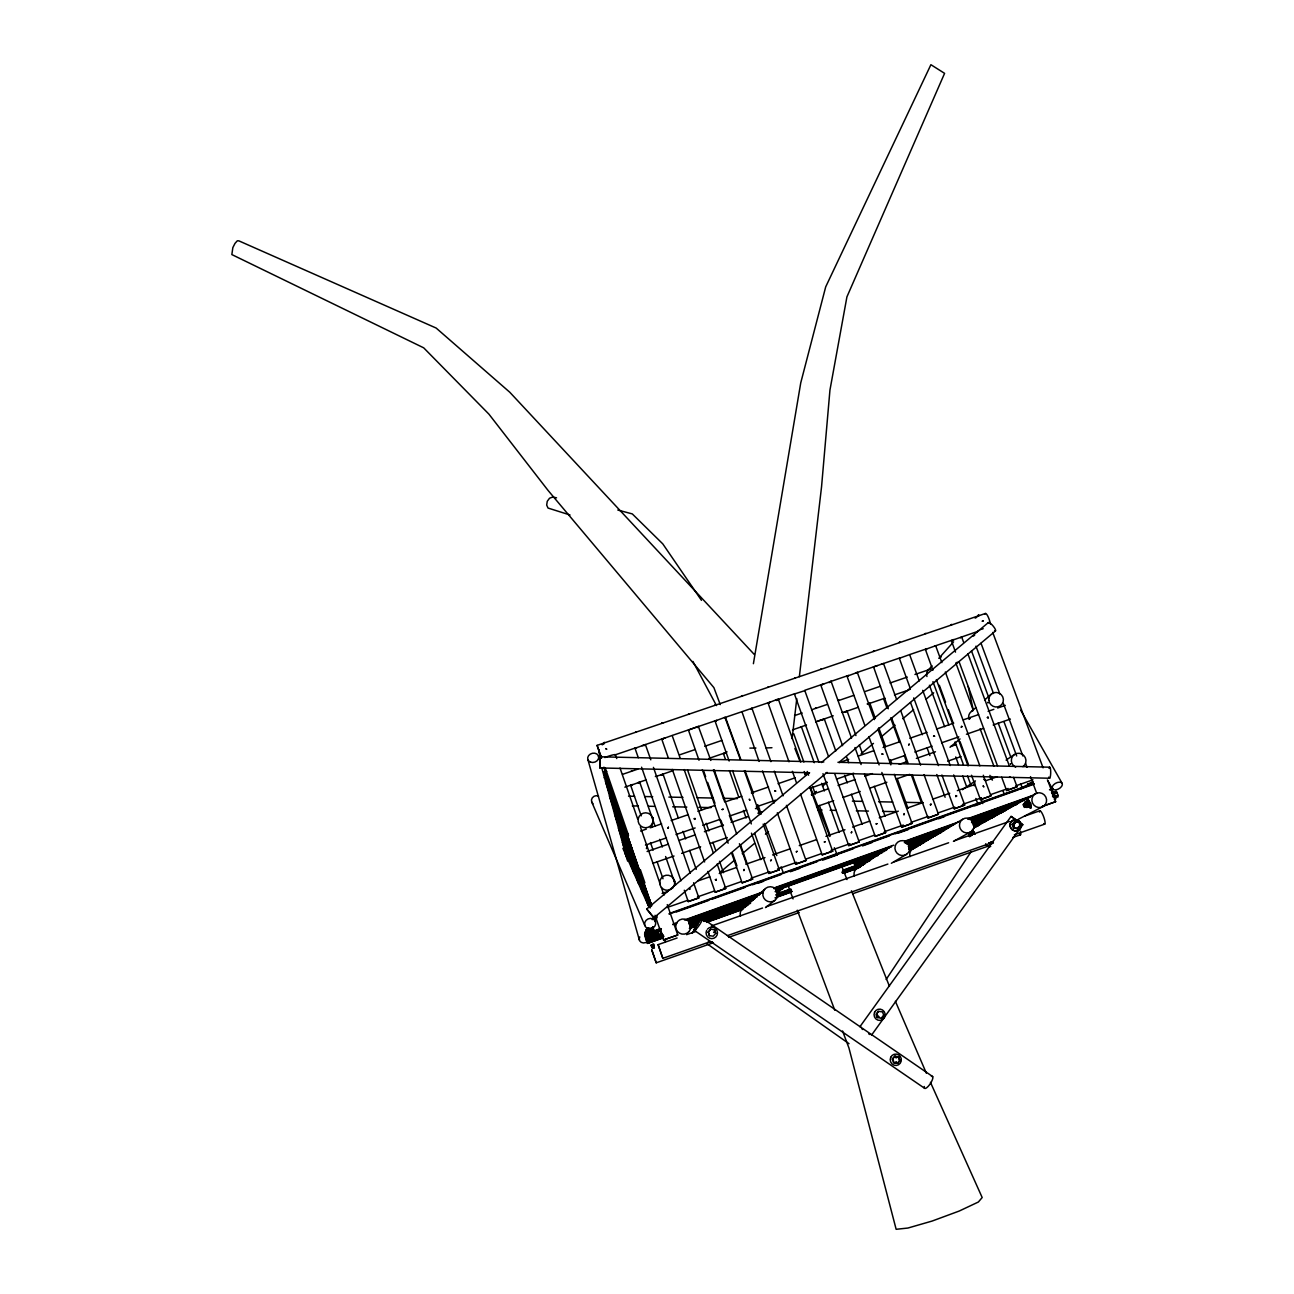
<?xml version="1.0" encoding="UTF-8"?>
<svg xmlns="http://www.w3.org/2000/svg" width="1294" height="1294" viewBox="0 0 1294 1294"><rect width="100%" height="100%" fill="white"/><g stroke="black" fill="none" stroke-linecap="round" stroke-linejoin="round"><path stroke-width="1.5" d="M1054.95 796.328L1054.95 797.961L1058.136 796.845L1057.133 792.462L1056.098 791.362L1052.912 792.478L1054.95 796.328L1058.152 795.195M1056.098 793.012L1056.098 791.362M1024.46 806.178C1024.201 807.957 1024.12 802.086 1025.754 803.105M1028.989 805.499C1030.542 801.584 1026.967 802.814 1028.908 804.997M1029.296 804.075L1029.506 805.628L1029.878 803.865M809.607 772.744L599.834 767.94L600.125 756.796L823.825 761.972M1023.764 805.143L1024.023 804.367M1024.702 806.227L1023.958 803.865L1024.638 804.852M1024.25 803.768L1025.22 804.642M1024.492 806.841L1024.832 806.437M1025.835 806.631L1025.414 806.227M1026.207 805.58L1025.673 807.1M1025.786 806.615L1026.611 806.113M1027.145 803.008L1028.358 802.701L1029.312 805.256M1026.368 806.405L1027.161 805.612M1027.436 802.911L1028.601 802.555L1028.94 804.237M1027.759 806.243L1027.662 805.062M1028.536 804.755L1028.633 805.936L1027.889 804.092M1029.7 804.35L1029.458 805.434M1030.105 804.884L1030.283 804.14M1053.995 796.845L1053.3 793.901M599.979 763.056L599.834 767.924M599.979 761.681L600.109 756.796M896.548 699.278L883.511 663.498L873.563 666.879L888.282 708.772M887.134 708.4L883.689 698.906L884.595 698.21M1010.533 777.144L1009.417 777.079M988.228 717.879L988.001 716.844L987.371 717.588M983.165 620.991L982.097 621.201L983.133 620.861M983.197 785.992L983.861 786.946L983.181 786.008M956.654 795.988L955.829 796.554M962.121 726.662L961.296 727.228M930.16 804.706L930.984 804.124M933.605 736.027L934.737 736.254L933.589 736.043M903.988 814.719L904.183 813.586L903.972 814.719M909.116 744.163L908.631 745.182L909.132 744.147M876.976 823.744L875.876 823.971L876.944 823.599M882.848 754.159L881.732 753.949L882.864 754.143M851.323 832.754L851.808 831.719L851.306 832.754M825.248 841.779L824.149 842.006L825.216 841.634M972.862 833.045L973.088 832.236M774.718 791.006L775.85 791.071L774.782 790.699M723.152 809.251L722.101 809.478M987.694 702.448L988.034 702.691M991.398 777.322L991.527 776.885M1010.388 763.654L1010.436 763.881M910.297 688.537L899.33 658.29L909.617 654.602L919.258 680.935M852.778 774.006L875.229 836.377L885.662 832.608L864.505 773.99M792.106 738.615L796.78 698.663M799.352 676.681L821.544 486.884L829.939 390.141L846.923 296.876L944.588 73.354L930.904 64.7L825.701 286.864L800.743 382.878L753.399 663.709M906.366 691.142L910.329 689.168M932.925 670.227L925.388 649.41L935.659 645.738L941.87 662.625M776.384 892.262L780.201 890.903L779.975 889.221M777.257 891.582L780.994 889.399M776.19 891.598L781.835 888.719M775.106 891.615L782.708 888.881L782.482 887.166M776.028 890.903L783.533 887.361M912.076 823.388L901.643 827.157L912.076 823.388L894.283 774.313M646.418 848.654L647.356 844.804M651.561 827.464L652.969 821.69A7.505 7.473 -2.3 0 0 643.15 813.214A7.505 7.473 -2.3 0 0 640.676 825.928A7.505 7.473 -2.3 0 0 652.969 821.69M955.506 652.127L951.365 640.562L976.905 631.698M969.077 834.792C971.632 839.499 965.227 833.012 971.422 833.676M969.255 835.067L969.724 836.587L969.885 835.649M968.705 834.145C970.274 829.81 972.538 836.975 970.937 834.064M969.238 833.692L969.691 834.954L969.255 834.258M969.222 833.967L969.966 835.293M969.594 834.614L969.529 833.482M969.74 833.514L969.255 834.404M969.837 834.533L969.093 833.627L968.753 834.581M970.274 834.048L970.791 833.029L971.438 834.501M971.05 832.948L971.309 834.048M972.037 832.721L973.784 833.967L973.509 832.932M972.635 833.546L972.57 832.414M972.522 832.818L972.942 834.129M971.81 832.673L973.363 832.43L972.942 833.142M973.978 833.465L973.848 831.961L974.576 834.387M723.152 809.251L722.214 809.591M1023.425 804.674C1026.013 810.562 1020.675 802.458 1025.851 803.073M605.77 748.725L606.805 749.242L605.851 748.595M853.296 862.305L855.156 865.492L854.428 861.529L856.321 864.732L871.428 859.313M856.321 864.732L855.56 860.753L857.469 863.955L872.657 858.52M857.469 863.955L857.097 861.173M857.243 861.076L858.65 863.179L858.278 860.381M1023.716 803.817L1023.683 804.787M1024.573 804.27L1026.223 803.914M858.407 860.284L859.831 862.386L859.459 859.572L861.028 861.594L878.141 855.463M1024.702 803.865L1025.171 803.315M1024.832 807.068L1024.638 805.709M1025.091 807.31L1025.042 805.984M861.028 861.594L860.931 859.863M1025.964 807.003L1025.996 806.016M1026.255 806.906L1026.789 805.369M1026.546 806.793L1025.56 803.17M1028.487 804.9L1028.067 802.296M861.27 859.637L862.241 860.801L862.144 859.054M1026.821 806.696L1026.87 805.725M1027.112 806.599L1026.724 804.496M1028.326 805.208L1030.056 805.24M862.483 858.812L863.454 859.992L863.357 858.229M864.117 858.715L864.748 858.294M1030.024 805.58L1030.073 804.593M938.376 814.266L927.992 817.97L938.425 814.185L924.013 774.637M991.479 777.354L991.172 776.368M941.903 774.977L954.26 808.799L964.709 805.014L953.678 774.944M956.638 796.004L955.732 795.567L955.845 796.538M930.629 805.224L930.968 804.14M961.652 726.144L961.313 727.212M770.787 860.817L771.418 859.847L770.561 860.623M886.147 979.477L971.082 851.743M1017.424 820.687L1011.099 816.368L859.928 1026.708L860.72 1026.87M871.525 1035.151L1022.794 824.715L1018.928 821.755M694.797 930.321L695.816 928.963M971.503 775.268L980.464 799.643L990.913 795.875L983.311 775.235M651.432 905.185L604.282 768.49L604.961 767.94M636.147 731.741L635.629 731.822M650.769 906.593L604.249 771.661L605.721 770.723M693.358 924.191L691.789 919.161L692.452 921.829M698.016 923.787L692.112 933.265L693.875 931.518M650.138 907.967L604.217 774.766L605.673 773.828M990.913 795.875L980.464 799.643M638.298 757.734L634.998 748.272L645.399 744.568L650.801 759.821M892.31 1059.09L894.639 1056.276L898.748 1057.004L899.993 1060.498L897.664 1063.312L893.556 1062.584L892.31 1059.09L895.157 1056.325M897.13 1063.264L899.993 1060.498M661.849 723.039L662.916 722.764L661.832 723.136M662.851 722.683L661.962 722.909M1017.019 828.661L1020.06 825.54L1018.782 822.078L1014.464 821.755L1012.151 824.521L1013.428 827.966L1017.019 828.661L1020.06 825.54M876.151 1014.075C882.702 1007.8 873.191 1014.625 877.381 1017.553L881.457 1018.2L883.786 1015.402L882.54 1011.924L878.48 1011.293M645.544 744.681L643.927 745.716M1012.151 824.521L1015.192 821.383M708.19 932.149L710.81 929.141L714.466 929.836L715.695 933.362L713.269 936.193L709.419 935.675L708.19 932.149L710.81 929.141M668.351 758.058L661.752 739.165L672.136 735.461L680.191 758.235M688.505 713.916L688.877 713.964M641.226 815.867L630.679 785.361L639.705 782.142L655.039 826.041M1001.702 777.257L1006.603 790.521L1017.052 786.752L1013.59 777.387M928.024 670.341L932.068 665.844M938.797 658.339L953.597 641.856M639.834 782.223L638.443 783.08M699.019 760.257L688.44 730.091L698.339 726.371L710.843 760.435M714.984 704.955L716.051 704.567M698.922 726.516L697.207 727.584M1017.052 786.752L1006.603 790.521M655.362 776.546L663.078 774.265L661.655 775.122M729.153 761.034L715.048 721.033L724.947 717.313L740.297 759.352M742.497 695.574L741.478 695.946L742.562 695.719M725.497 717.474L740.75 759.303M1020.626 783.614L1022.034 787.399L1032.127 783.824M767.957 687.001L768.474 686.71M724.365 717.685L751.927 708.287L751.118 709.08M789.016 761.826L768.038 702.982L777.225 699.375L778.438 699.439L800.792 762.037M795.034 677.862L794.839 677.749M778.438 699.439L776.61 700.539M725.433 759.303L723.427 753.626L727.05 751.879M821.172 668.933L820.849 668.933M714.466 929.836L715.695 933.362M804.512 690.737L794.435 693.988L818.908 762.312M709.419 935.675L708.384 931.971M847.813 659.811L847.392 660.021M716.148 880.227L716.31 879.402M744.584 907.11L751.733 900.77M756.019 896.968L764.592 889.35M873.272 651.383L873.79 651.173M971.551 711.393L975.902 707.592M984.621 700.005L991.867 693.681M816.191 707.867L815.349 708.141M899.718 642.131L900.042 642.083M814.249 762.7L801.407 726.807L800.63 727.454M827.06 772.372L653.955 917.721L652.807 916.653L646.709 909.003L809.025 772.922M821.383 762.554L988.341 622.576M839.434 761.988L995.523 630.922M720.645 871.849L734.539 860.17M742.271 853.684L754.612 843.3M765.417 834.226L768.507 831.621M811.726 795.292L816.368 791.394M822.531 786.218L827.173 782.32M861.125 753.771L873.482 743.387M881.198 736.901L895.092 725.222M902.808 718.736L913.613 709.662M925.97 699.278L933.686 692.791M838.981 700.103L838.156 700.507M883.495 663.676L882.459 664.356M926.035 633.397L925.097 633.542M949.974 747.236L960.051 738.939M950.928 624.808L951.543 624.533M952.012 624.565L951.672 624.484M977.86 615.604L978.879 615.556L977.827 615.54M978.118 615.394L979.089 615.378L978.28 615.863M765.482 907.579L774.588 900.559M940.269 657.287L941.223 656.964M929.69 669.16L930.16 669.111M1047.962 780.994L1055.661 801.665L1041.994 806.647M962.38 789.712L975.417 780.897M1006.101 760.112L1014.399 754.483M604.055 742.966L604.201 742.546M654.068 919.387L656.689 918.271M684.3 890.223L688.23 901.578L698.841 897.874L693.584 882.751M631.31 770.965L631.666 771.014M698.841 897.874L688.23 901.578M707.915 871.396L715.161 892.181L725.74 888.493L717.167 863.955M725.74 888.493L715.161 892.181M873.143 651.416L873.968 651.092M742.109 882.848L752.574 879.127L742.109 882.848L731.433 852.633M912.416 849.171L962.574 819.312M899.023 642.422L899.734 642.342M891.34 863.292L906.641 854.266A7.538 7.408 53.2 0 0 905.493 841.343A7.538 7.408 53.2 0 0 894.947 848.605A7.538 7.408 53.2 0 0 906.641 854.266M856.337 673.268L857.324 672.411L847.036 676.261L864.796 725.303M768.814 873.45L779.328 869.778L768.814 873.45L754.693 833.449M792.688 729.784L801.407 726.807M960.439 637.813L961.62 636.907L963.706 642.52M795.567 864.182L806.016 860.478L795.567 864.182L777.322 812.778M815.592 721.939L824.294 718.963L835.795 750.941M661.574 934.268L663.531 939.962L677.765 934.98L667.267 904.619M972.926 636.195L974.641 635.305M677.765 934.98L663.531 939.962M822.159 854.833L832.64 851.177L822.159 854.833L800.517 794.095M974.916 827.27L1034.941 794.015M953.435 841.375L971.163 831.654A7.521 7.343 51.4 0 0 969.95 818.795A7.521 7.343 51.4 0 0 959.485 826.025A7.521 7.343 51.4 0 0 971.163 831.654M970.662 832.43L972.797 831.686L973.767 833.643L971.632 834.387L970.662 832.43L972.797 831.686M1028.083 801.536C1017.618 801.164 1037.934 802.878 1026.838 807.44L1025.56 804.9M848.751 845.613L859.167 841.86L848.751 845.613L822.984 773.666M1026.838 807.44L1029.846 806.291M603.7 742.982L604.007 742.934M1018.507 819.183L1043.53 806.291A7.489 7.279 50 0 0 1042.268 793.497A7.489 7.279 50 0 0 1031.9 800.679A7.489 7.279 50 0 0 1043.53 806.291M964.645 805.111L954.26 808.799M715.808 704.858L715.436 704.939M1018.782 822.078L1014.464 821.755M689.476 888.299L689.848 889.399L689.459 888.315M716.164 880.227L715.258 879.629L716.31 879.419M988.26 717.863L987.403 717.572M694.732 819.377L695.024 818.487M749.792 800.161L749.275 799.142L749.808 800.145M1013.428 827.966L1017.747 828.306M829.195 682.634L831.088 681.34L820.768 685.027L842.572 745.668M989.57 844.497L993.355 843.106M929.254 839.11L908.453 846.761M822.66 720.014L824.294 718.963M1015.79 804.819L1014.9 805.127L1015.903 804.771M845.451 712.218L847.133 711.15L841.99 712.541M868.193 704.437L869.908 703.354L867.142 703.936M603.974 742.627L604.557 742.416M606.643 776.432L604.185 777.791L606.627 777.468M1017.505 790.052L1019.235 789.356M945.121 829.664L907.191 843.187M1015.79 804.674L971.713 820.477M656.964 915.861L655.362 916.589L656.77 916.265M656.284 917.284L654.699 917.996L657.126 917.365M1042.414 806.308L1055.661 801.665M1030.93 784.358L1028.73 785.215M1020.416 788.903L1023.036 787.949M652.192 919.613L656.009 918.255M669.322 913.499L1032.596 783.76M669.063 914.082L1034.197 783.663M676.422 911.93L708.756 900.381M712.557 899.023L744.891 887.474M752.493 884.756L781.01 874.566M792.413 870.49L817.145 861.658M828.548 857.582L853.264 848.751M862.774 845.354L889.399 835.859M895.108 833.821L1016.793 790.343M1020.594 788.984L1033.906 784.229M757.944 883.284L763.654 881.246M790.278 871.735L799.773 868.339M822.596 860.186L835.908 855.431M862.516 845.92L872.027 842.523M898.651 833.012L908.162 829.616M938.571 818.746L944.28 816.708M974.706 805.838L980.415 803.8M661.38 928.704L653.777 931.437L652.516 927.264L654.036 930.92L659.746 928.882L662.382 937.115L661.541 935.109M673.058 924.11L676.875 922.751M684.477 920.018L762.506 892.116M773.909 888.024L893.798 845.144M905.218 841.051L958.498 821.997M968.009 818.584L1030.8 796.117M672.799 924.628L676.6 923.269M686.111 919.856L762.215 892.634M773.634 888.557L891.598 846.341M904.91 841.585L956.282 823.194M967.702 819.118L1028.568 797.33M1049.499 789.841L1053.316 788.483M657.061 931.098L653.26 932.456L652.014 928.316L653.421 931.842L661.121 929.221M687.761 919.694L760.047 893.831M775.268 888.38L891.307 846.858M904.619 842.103L954.082 824.407M969.303 818.956L1030.17 797.169M689.395 919.516L759.772 894.332M774.993 888.897L889.124 848.055M904.344 842.604L951.899 825.588M969.028 819.458L1026.093 799.045M658.452 931.405L652.742 933.459L651.044 928.008L653.001 932.958L658.695 930.92M689.136 920.018L759.513 894.833M776.643 888.719L886.956 849.236M905.978 842.426L949.731 826.769M970.662 819.28L1023.926 800.226M690.786 919.84L757.362 896.014M776.384 889.204L886.714 849.721M905.735 842.912L949.489 827.254M970.419 819.765L1019.866 802.07M657.95 932.392L652.241 934.43L650.558 929.043L652.402 933.831L658.193 931.906M692.436 919.646L757.119 896.499M776.141 889.69L886.487 850.207M905.509 843.397L947.354 828.419M972.085 819.571L1017.747 803.234M756.893 896.985L692.193 920.131L692.533 921.49M775.915 890.175L884.352 851.355M971.875 820.04L1017.537 803.687M657.401 933.362L651.755 935.384L649.62 928.736L651.998 934.915L657.708 932.861M754.758 898.133L691.4 920.519M775.704 890.628L882.265 852.487M907.013 843.639L943.164 830.699M691.303 921.231L755.324 898.311M864.683 859.167L881.651 853.086M908.048 843.639L943.892 830.813M972.182 820.687L1011.779 806.518M658.856 933.605L651.286 936.306L648.731 928.542L651.529 935.853L657.223 933.799M693.341 920.875L754.192 899.104M863.454 859.992L878.642 854.541M907.11 844.351L941.272 832.123M971.648 821.253L1011.504 806.987M693.341 923.091L692.824 921.377L753.48 899.734M862.241 860.801L877.348 855.383M907.579 844.561L941.595 832.382M971.826 821.561L1009.611 808.038M647.971 928.396L650.963 936.662L658.581 934.074M752.768 900.349L692.5 921.926L692.096 920.196L693.196 923.334M908.582 844.578L939.007 833.676M973.25 821.415L1007.492 809.154M647.598 927.782L650.817 937.228L658.436 934.494M692.678 922.234L700.28 919.516M704.098 918.142L751.652 901.125M859.831 862.386L874.987 856.968M909.067 844.756L937.471 834.598M971.551 822.386L1005.632 810.19M659.794 934.737L650.364 938.118L646.887 928.235L650.591 937.665L658.161 934.964M699.828 920.034L692.064 923.204M703.612 918.691L750.957 901.74M858.65 863.179L873.725 857.776M909.553 844.95L935.934 835.503M971.762 822.677L1005.681 810.529M693.73 922.59L750.277 902.339M908.728 845.613L933.395 836.765M973.25 822.499L1003.626 811.629M650.138 938.554L646.677 928.72L650.138 938.554L659.519 935.19M749.598 902.937L691.433 923.77L690.98 922.897M909.229 845.791L931.89 837.671M973.476 822.774L1001.815 812.632M649.912 938.991L646.466 929.205L649.831 938.878L661.299 934.915M699.213 921.344L691.627 924.062L691.692 923.026M703.014 919.985L750.407 903.002M855.156 865.492L870.393 860.041M908.437 846.422L931.276 838.237M973.137 823.243L997.884 814.395M662.722 935.125L649.475 939.865L646.062 930.16L649.604 939.331L663.013 934.656M689.653 925.129L699.164 921.716M704.874 919.678L750.536 903.325M777.176 893.782L790.488 889.01M843.769 869.94L870.409 860.397M973.153 823.599L995.976 815.43M691.142 924.951L698.711 922.234M704.405 920.196L747.964 904.603M776.368 894.413L789.631 889.674M842.669 870.684L869.18 861.189M908.954 846.939L927.895 840.146M973.363 823.874L994.196 816.417M649.248 940.301L645.852 930.645L649.248 940.301L662.512 935.546L659.843 928.283L660.49 930.629M690.947 925.372L698.534 922.654M704.211 920.616L747.803 905.007M776.238 894.817L791.41 889.382M842.572 871.056L867.223 862.241M908.922 847.295L925.97 841.197M973.363 824.229L994.213 816.757M649.038 940.722L645.657 931.114L649.038 940.722L662.302 935.966M690.349 925.032L690.689 925.889L696.447 923.738M704.033 921.021L747.657 905.396M776.109 895.205L791.281 889.771M842.491 871.428L865.265 863.276M908.889 847.651L924.062 842.216M973.379 824.553L992.336 817.759M663.806 936.128L648.601 941.579L645.447 931.583L648.812 941.159L662.107 936.387M690.575 926.197L696.269 924.159M703.871 921.441L745.619 906.479M777.888 894.914L791.184 890.159M842.426 871.8L865.217 863.648M908.873 848.007L924.045 842.572M973.411 824.893L988.584 819.458M690.236 926.051L696.091 924.563M705.586 921.166L745.49 906.868M777.791 895.302L791.087 890.531M842.378 872.172L863.276 864.683M908.873 848.346L922.169 843.591M973.46 825.216L986.756 820.445M648.391 941.983L645.059 932.505L648.391 941.983L663.596 936.549M690.22 927.005L695.929 924.967M707.333 920.875L745.36 907.256M777.678 895.674L790.99 890.903M842.329 872.512L863.244 865.023M908.873 848.686L920.293 844.594M973.525 825.523L984.928 821.431M663.126 937.39L647.971 942.808L644.671 933.411L648.181 942.404L663.401 936.953M690.042 927.41L697.66 924.676M707.171 921.263L743.338 908.323M777.597 896.046L790.909 891.275M842.297 872.868L861.319 866.042M908.906 849.01L920.325 844.917M973.606 825.815L985.025 821.739M689.653 927.879L697.24 925.161M706.702 921.765L742.707 908.873M776.821 896.661L791.977 891.226M843.138 872.9L860.186 866.786M909.456 849.139L917.025 846.422M973.881 826.057L981.45 823.34M645.237 936.306L647.582 943.294L662.932 937.778M689.492 928.267L695.185 926.229M706.573 922.153L742.61 909.229M776.756 897.001L791.928 891.566M843.138 873.224L860.203 867.109M909.52 849.43L917.106 846.713M974.01 826.332L979.704 824.294M646.709 941.353L647.534 943.391L662.835 938.053M689.443 928.51L695.153 926.472M706.556 922.379L742.675 909.439M774.993 897.874L790.197 892.423M843.429 873.353L858.634 867.902M909.973 849.511L915.667 847.457M974.608 826.348L980.302 824.31M1033.405 781.899L1027.193 784.374L1032.644 782.644M1027.42 785.701L1023.732 786.962M677.102 937.988L658.112 944.636L662.835 958.336L710.325 941.644M727.422 935.643L993.42 842.168M1014.318 834.824L1044.727 824.132M656.22 962.817L651.723 949.764L656.22 962.817L713.431 942.711M728.684 937.341L799.239 912.545M852.649 893.766L989.959 845.5M1012.846 837.461L1020.465 834.776M656.511 931.146L659.843 929.982L661.363 934.09L661.784 935.611L658.468 936.775L656.511 931.146L658.468 936.775M691.789 919.161C687.001 918.028 690.171 927.685 693.487 924.045M657.061 932.44L660.393 931.276M1053.931 793.578L1057.133 792.462M690.171 922.412L692.694 921.522M1025.641 802.393L1026.805 804.609L1029.248 803.752M658.048 935.255L661.25 933.67M686.596 934.656L696.091 931.324M711.279 926.003L762.554 908.016M766.339 906.69L887.878 864.069M893.572 862.079L948.631 842.766M954.341 840.776L1009.401 821.464M1024.589 816.142L1039.778 810.804M662.091 893.41L667.801 891.42M698.275 880.81L709.71 876.831M719.238 873.515L736.383 867.53M745.91 864.214L764.964 857.582M772.583 854.93L789.728 848.961M799.255 845.645L816.401 839.677M825.928 836.361L844.966 829.729M852.6 827.076L869.746 821.108M879.257 817.792L898.311 811.16M907.838 807.844L923.075 802.539M932.602 799.223L949.747 793.254M957.366 790.602L974.511 784.633M985.947 780.654L997.383 776.675M666.976 907.547L687.939 900.236M697.482 896.904L714.628 890.919M724.171 887.603L741.316 881.602M750.843 878.286L769.914 871.638M777.532 868.97L796.603 862.322M806.13 858.99L821.383 853.668M830.91 850.352L849.98 843.688M859.507 840.372L874.76 835.051M884.287 831.719L903.341 825.071M910.976 822.402L928.138 816.417M937.665 813.101L954.81 807.116M962.445 804.447L981.499 797.8M991.042 794.467L1008.188 788.483M1015.822 785.83L1032.968 779.829M647.097 851.517L668.092 844.254M679.56 840.291L694.829 835.002M704.389 831.702L723.475 825.087M731.126 822.45L748.304 816.514M757.863 813.198L761.681 811.888M811.338 794.71L828.516 788.774M838.075 785.474L855.253 779.522M864.813 776.222L872.447 773.586M899.184 764.333L906.819 761.697M916.378 758.397L935.465 751.782M950.75 746.509L956.476 744.519M653.13 863.244L674.028 856.013M681.631 853.377L700.636 846.794M710.147 843.494L727.244 837.574M816.546 806.631L833.659 800.695M843.154 797.411L860.251 791.475M869.762 788.192L886.859 782.255M896.354 778.972L909.666 774.362M947.661 761.196L960.973 756.586M640.611 831.071L646.337 829.098M650.154 827.788L661.606 823.841M671.149 820.542L688.343 814.622M697.887 811.338L715.064 805.402M726.532 801.455L741.802 796.198M751.345 792.898L768.539 786.978M778.082 783.695L795.26 777.775M804.819 774.475L808.637 773.165M839.175 762.635L848.735 759.335M858.278 756.052L873.547 750.779M883.09 747.495L900.284 741.575M909.828 738.276L927.005 732.355M936.565 729.072L953.743 723.136M963.286 719.852L978.571 714.595M988.115 711.296L993.841 709.322M997.658 708.012L1005.292 705.376M645.463 845.111L666.475 837.849M676.034 834.549L695.137 827.95M702.771 825.313L719.965 819.377M729.525 816.077L746.719 810.141M756.278 806.841L775.381 800.226M809.769 788.353L826.963 782.417M836.506 779.117L853.7 773.181M890.013 760.629L905.299 755.356M914.842 752.057L932.036 746.12M941.595 742.805L958.789 736.868M966.424 734.232L983.618 728.296M993.177 724.996L1010.371 719.06M624.84 787.173L632.491 784.552M638.233 782.579L645.884 779.975M661.169 774.734L672.637 770.803M708.966 758.381L726.177 752.477M800.743 726.969L806.486 724.996M817.954 721.082L833.255 715.841M844.723 711.91L858.116 707.333M867.676 704.065L884.886 698.178M894.445 694.91L905.913 690.98M615.313 754.806L636.357 747.641M642.099 745.684L665.051 737.871M672.702 735.267L716.714 720.289M751.151 708.562L770.27 702.044M776.012 700.086L795.147 693.584M823.841 683.814L804.706 690.317L828.564 756.602M829.583 681.857L848.718 675.339M856.369 672.734L877.413 665.569M881.246 664.259L900.365 657.756M909.941 654.489L927.151 648.634M934.802 646.029L953.937 639.511M622.543 774.346L637.829 769.121M679.884 754.758L695.169 749.533M704.729 746.282L721.923 740.411M794.532 715.598L802.183 712.994M811.742 709.727L827.028 704.502M838.496 700.588L853.781 695.363M865.249 691.449L880.535 686.224M890.094 682.973L907.288 677.086M914.939 674.481L930.224 669.257M601.209 757.961L597.1 745.376L985.235 613.534M1029.118 802.895L1025.721 803.445L1025.867 805.822M1027.145 806.243L1024.492 806.744M1024.686 807.44L1027.404 806.486L1027.371 805.159M1028.18 806.211L1029.862 805.192M978.118 615.653L978.976 615.41M1022.858 787.221L1022.034 787.399M606.757 771.353L604.411 771.774M694.732 819.361L693.972 818.698L695.024 818.504M668.4 827.238L668.06 828.273M631.973 785.296L630.679 785.361M724.559 753.593L723.427 753.626M793.465 730.026L792.478 730.123M885.662 832.608L875.229 836.377M636.486 748.255L634.998 748.272M663.191 739.165L661.752 739.165M884.578 698.841L883.689 698.906M716.375 721.049L715.048 721.033M597.1 745.376L601.597 757.961M769.267 703.046L768.038 702.982M821.9 685.124L820.8 685.189M848.104 676.196L847.036 676.261M874.243 667.3L873.207 667.348M926.31 649.572L925.356 649.604M952.255 640.74L951.316 640.756M883.786 1015.402L881.457 1018.2M877.381 1017.553L876.636 1014.043M766.016 747.932L771.952 747.722M749.873 748.11L755.922 748.045M628.528 796.182L634.578 796.311M644.655 796.538L652.726 796.716M668.869 797.088L682.973 797.395M697.094 797.702L713.237 798.058M723.314 798.285L737.434 798.608M852.39 801.164L862.483 801.374M878.61 801.746L892.731 802.054M904.829 802.329L922.978 802.717M632.329 805.887L638.395 806.016M648.488 806.243L654.538 806.372M672.702 806.777L686.823 807.084M698.938 807.343L711.053 807.618M755.453 808.588L759.481 808.685M818.018 809.963L822.046 810.06M830.117 810.238L836.183 810.367M856.353 810.804L868.468 811.079M882.589 811.387L896.726 811.694M837.93 762.295L1049.547 767.196M825.734 773.116L1049.628 778.244M742.109 712.153L759.109 761.438M668.4 827.254L668.06 828.257M743.84 870.522L744.05 869.374L743.84 870.506M894.639 1056.276L898.748 1057.004M893.556 1062.584L897.664 1063.312M972.878 832.576L973.428 834.032M556.549 497.834L552.603 497.042L549.513 498.255L547.249 501.312L546.683 505.064L548.025 508.057L570.023 514.98M617.804 510.03L632.297 513.912L662.787 543.884L701.461 600.335M646.709 909.003L653.955 917.721M783.388 888.121L782.724 886.972M781.867 889.56L781.026 888.347M778.39 892.132L778.325 890.547M1022.794 824.715L1019.462 822.499M868.614 1033.76L869.827 1034.504M1025.269 803.267L1026.773 805.515M1028.406 805.693L1029.118 804.561M1028.115 805.79L1028.617 805.111M1024.913 806.922L1025.851 807.035M702.48 918.433A7.279 1.278 -55.8 0 1 696.77 928.445A7.279 1.278 -55.8 0 1 695.671 926.164A7.279 1.278 -55.8 0 1 702.48 918.433L932.667 1076.576M694.134 930.257L924.45 1088.189M706.977 943.73L849.01 1043.676M1016.469 820.396L1018.006 821.48M1014.981 819.328L1011.18 816.465M861.594 1028.52L862.807 1029.523M754.386 654.57L509.787 392.244L436.143 328.045L238.872 240.862L237.32 240.797L235.007 243.369L232.839 247.623L231.852 254.578L423.688 347.827L488.938 414.161L548.009 490.361L713.884 687.615L720.257 704.599M796.328 851.856L797.266 851.209L796.311 851.856M1053.203 794.16L1053.478 796.392M653.421 931.842L652.273 927.782L653.777 931.437M653.26 932.456L651.755 928.849L653.001 932.958M1024.152 805.418L1023.473 804.237L1025.932 804.011M1029.555 802.442L1030.105 803.833M1028.601 802.248L1029.28 803.218M1028.018 802.442L1028.714 803.428M652.402 933.831L650.801 928.542L652.742 933.459M1023.732 804.48L1023.473 805.24M652.241 934.43L649.847 928.235L651.998 934.915M1024.767 806.744L1024.929 805.596M1024.557 807.343L1023.797 804.997M651.755 935.384L648.957 928.041L651.529 935.853M650.963 936.662L648.537 928.979M658.112 944.636L662.835 958.336M649.604 939.331L646.256 929.69L649.475 939.865M652.969 943.795L653.761 946.836M988.018 702.788L987.904 702.513M647.534 943.391L644.558 933.961M974.091 832.463L974.382 834.064M973.266 832.285L974.107 833.061M970.532 833.708L970.29 834.404M969.465 833.627L970.856 835.423M969.804 718.121L969.756 718.655M778.923 891.065L779.344 890.741M777.306 892.375L777.726 892.051M1027.905 802.749L1028.746 804.286L1028.002 803.542M1028.455 805.725L1027.954 804.965M692.047 919.84L692.355 921.522M691.449 920.05L692.387 922.525M973.751 832.576L974.285 833.74M691.287 922.784L692.096 923.867L691.449 922.298M972.134 832.915L972.247 830.101L973.881 832.479M969.869 836.458L969.303 835.471M969.853 718.623L969.821 718.299M1020.659 710.163L1062.164 783.42A5.58 3.203 -28.4 0 1 1056.017 789.825A5.58 3.203 -28.4 0 1 1053.494 784.876A5.58 3.203 -28.4 0 1 1062.164 783.42M1047.396 779.926L1052.297 788.677M652.532 817.501L652.807 818.601L652.645 817.695M652.532 817.727L652.791 818.584M692.921 661.428L716.455 705.586M660.83 931.114L661.865 934.106M674.384 880.842L674.724 881.408M690.511 926.682L687.89 918.578L688.392 920.859M1028.681 802.846L1029.231 804.14M1029.393 804.447L1029.749 804.917M1026.093 804.334L1026.239 804.706M1025.802 804.431L1025.463 803.202L1025.414 804.189M1024.605 804.27L1025.074 805.111M1025.657 806.34L1025.738 805.838M651.901 947.24L651.206 945.073L651.95 947.742M627.444 833.53L627.687 833.805M652.677 946.965L652.079 945.607M651.48 944.976L651.917 945.995M652.532 948.114L651.852 945.93M973.056 832.915L973.12 833.983M626.927 835.439L627.25 836.425M971.05 834.129L970.306 833.87M970.516 833.465L970.678 834.63M626.264 843.057L626.312 842.928M625.875 847.619L625.455 846.664M647.259 894.105L647.485 895.141M625.487 849.721L625.293 848.783L625.455 849.64M646.547 895.739L646.871 896.693M625.051 851.387L625.067 851.064M646.304 897.826L646.499 898.376M624.759 852.892L625.067 853.797M645.852 899.621L645.9 899.783M659.665 928.914L660.037 930.79M692.452 920.39L692.824 921.377M692.888 922.606L693.26 923.463L692.937 922.201M692.29 923.657L691.886 922.573M926.358 1073.211L895.399 1001.297M930.467 1082.35L982.178 1197.532L978.377 1202.013L959.258 1211.022L932.133 1221.051L907.919 1228.038L896.144 1229.3L848.929 1047.946L842.556 1030.978M653.244 944.669L654.424 948.033M622.883 848.314L648.957 907.094M653.033 916.281L655.476 921.797A5.645 5.144 -25.7 0 1 648.86 928.833A5.645 5.144 -25.7 0 1 646.11 920.325A5.645 5.144 -25.7 0 1 655.476 921.797M674.562 881.408L674.659 881.198M1029.652 803.493L1030.024 804.917M690.689 925.889C692.727 929.529 686.774 913.354 688.845 920.697M661.234 934.317L661.784 935.611M591.682 801.859L644.833 925.517M1030.445 802.814L1030.687 803.639M1025.091 804.561L1025.446 805.466M1024.347 804.949L1024.573 805.774M971.956 833.708L972.425 834.759M971.697 833.789L972.117 834.986M969.918 834.42L970.597 835.52M627.25 832.899L627.525 833.255M653.891 944.248L654.101 945.251M626.765 838.027L626.652 838.011M653.066 944.992L653.324 945.526M653.519 947.176L653.308 947.726M651.27 945.17L652.03 946.335M693.212 923.075L691.756 919.953L692.258 920.762M692.953 922.784L692.775 921.991M646.272 898.149L646.402 898.473M648.326 941.045L645.253 932.052L648.601 941.579M794.888 748.466L800.096 761.568M810.513 787.787L829.875 836.49M834.355 847.716L837.331 855.221M841.796 866.446L847.004 879.564M851.468 890.79L889.447 986.303M648.116 928.041L651.286 936.306M647.906 928.526L650.817 937.228M691.789 921.296L691.805 920.325M626.474 840.291L626.652 840.89M661.978 934.964L662.835 936.953L662.496 935.546M653.842 947.548L654.214 946.852M652.419 945.51L652.645 946.14M689.039 921.878L690.268 924.369M624.792 852.956L624.905 853.296M744.988 770.626L753.48 793.271M757.718 804.593L761.26 814.023M764.786 823.453L776.804 855.528M781.058 866.851L783.177 872.496M788.127 885.711L793.076 898.909M797.314 910.232L834.776 1010.226M992.724 632.442L1043.077 767.827M981.014 643.231L999.841 693.956M1003.319 703.354L1022.842 755.971M1025.624 763.492L1027.015 767.245M1030.509 776.643L1036.785 793.546M975.967 646.159L993.517 693.487M1004.031 721.89L1016.663 755.971M971.519 650.947L989.053 698.323M998.175 722.958L1010.808 757.087M967.863 653.761L1009.433 766.145M959.016 661.606L997.496 765.886M660.959 933.411L660.668 932.198M955.862 663.013L973.169 709.937M980.092 728.7L993.938 766.242M1002.947 790.65L1004.338 794.403M1012.879 824.149L1014.156 827.61M945.332 672.007L979.865 765.854M939.331 685.27L945.542 702.173M948.292 709.694L953.128 722.828M960.019 741.608L968.3 764.156M980.723 797.945L982.793 803.59M936.371 679.609L968.058 765.886M932.942 681.647L948.858 724.996M955.069 741.947L963.383 764.56M967.524 775.866L970.985 785.296M975.822 798.479L977.908 804.14M929.415 685.238L944.652 726.759M955.732 756.958L958.498 764.511M962.655 775.834L966.796 787.173M922.703 690.333L950.249 765.53M913.742 697.919L938.474 765.579M910.523 702.513L922.282 734.733M927.119 747.997L929.901 755.583M936.824 774.524L945.121 797.266M900.673 710.584L920.568 765.223M891.695 718.186L908.129 763.363M912.238 774.669L927.992 817.97M890.596 717.895L899.573 742.562M904.393 755.858L907.159 763.444M911.299 774.831L921.651 803.299M653.308 945.865L654.117 947.564L653.664 946.545M652.014 945.995L652.16 947.159M652.257 946.998L652.807 948.017M869.908 703.354L875.342 718.364M878.755 727.729L885.549 746.476M890.304 759.61L891.679 763.363M897.114 778.357L908 808.362M857.324 672.411L874.437 719.593M877.866 729.023L890.854 764.883M868.889 736.626L879.127 764.916M881.861 772.453L901.643 827.157M624.953 850.789L625.245 851.63L624.856 850.821M1029.345 803.574L1029.652 804.496M1027.598 804.189L1028.002 805.531M1027.307 804.286L1027.614 805.208M1026.142 804.69L1026.595 806.388M847.133 711.15L855.949 735.574M859.329 744.956L862.726 754.353M874.259 786.283L885.112 816.32M831.088 681.34L851.549 738.065M854.962 747.528L861.092 764.544M846.664 757.006L848.702 762.667M691.611 921.247L691.594 920.778M690.284 921.846L691.012 923.479M690.106 921.781L690.139 922.816M689.799 921.878L690.074 923.204M689.071 922.266L689.67 924.045M973.525 834.048L973.185 833.239L973.266 834.145M970.985 834.937L970.565 833.773M844.578 775.397L847.295 782.935M851.339 794.209L862.16 824.31M834.679 773.65L859.167 841.86M821.641 783.323L824.359 790.941M828.386 802.167L839.191 832.382M793.772 733.779L803.881 762.037M807.246 771.467L808.588 775.235M812.632 786.542L815.317 794.079M819.361 805.386L830.133 835.536M804.189 771.515L805.531 775.316M809.607 786.687L832.64 851.177M898.214 1056.955L899.459 1060.449M792.397 771.321L796.457 782.708M892.828 1059.139L894.073 1062.633M646.304 940.237L645.463 937.826M752.008 708.449L770.917 761.648M774.281 771.159L783.064 795.859M786.445 805.353L806.016 860.478M762.489 770.949L773.941 803.283M744.341 770.771L759.821 814.573M763.185 824.084L779.328 869.778M732.517 770.561L751.329 823.922M729.428 770.658L738.777 797.185M743.452 810.432L746.12 818.002M751.458 833.158L760.807 859.669M653.68 945.283L654.311 947.159M653.179 945.946L651.998 944.798L652.176 945.898M652.273 945.267L653.049 946.868M714.159 769.849L736.674 833.902M740.653 845.208L752.574 879.127M713.415 769.784L724.753 802.021M729.412 815.285L731.417 820.978M739.408 843.72L746.735 864.57M703.645 771.014L705.651 776.707M707.64 782.401L714.967 803.267M720.952 820.331L722.958 826.025M732.275 852.584L736.933 865.864M702.335 769.671L728.134 843.219M651.351 904.684L648.876 898.165L651.028 905.557M687.615 770.124L701.558 810.012M706.217 823.291L708.869 830.894M712.865 842.281L715.517 849.883M719.513 861.27L723.492 872.674M684.154 769.574L713.204 852.617M672.298 769.396L704.615 861.95M663.078 774.265L678.331 818.018M682.957 831.33L685.61 838.933M689.589 850.352L696.221 869.374M653.438 767.374L690.284 873.288M641.581 767.196L681 880.761M659.665 839.385L662.302 847.004M665.601 856.531L675.517 885.096M645.593 937.519L646.499 939.832M691.336 922.396L691.481 922.848M650.461 842.556L653.114 850.174M657.061 861.626L663.013 878.772M615.426 754.758L616.753 758.559M620.02 768.038L637.748 819.264M640.368 826.85L660.053 883.753M661.363 887.555L663.984 895.141M605.624 769.04L628.528 835.439M640.32 869.6L644.897 882.88M603.926 767.164L651.739 905.784M655.023 915.279L660.263 930.467M605.495 781.608L648.197 905.493M609.409 796.02L642.972 893.41M690.721 922.121L691.19 922.962M614.521 813.845L638.589 883.705M618.419 828.095L634.076 873.515M622.349 842.345L628.884 861.319M625.002 852.827L626.959 858.537M652.661 946.561L652.532 945.671M974.964 834.258L972.635 829.972L972.57 831.298M652.774 926.714L654.036 930.92M653.81 946.108L654.117 947.224M653.292 946.302L653.438 947.127M652.499 946.577L653.632 947.434M651.772 946.415L651.432 945.38M692.662 921.425L692.047 920.244M690.284 923.269L690.478 923.447M689.055 923.14L689.201 924.11M647.032 940.689L647.76 943.213M690.381 923.107L690.575 924.272M689.476 923.415L689.67 924.579M970.031 835.228L970.176 836.053M1030.461 803.671L1030.671 804.965M1026.093 805.192L1026.546 806.033M691.983 922.929L692.08 923.738M691.093 923.237L691.174 924.062M689.88 923.657L689.961 924.482M587.88 759.61L639.43 940.237M598.475 756.003L600.092 761.842M601.71 767.682L627.639 861.092M1028.245 803.833L1028.067 803.056A4.497 0.97 70.1 0 1 1028.358 799.789A4.497 0.97 70.1 0 1 1031.011 805.855A4.497 0.97 70.1 0 1 1029.895 807.116M659.843 929.982L660.263 931.502M972.376 831.913L972.926 834.096M970.646 835.39L970.743 836.393M1026.805 804.609L1027.404 807.149M1028.406 803.509L1028.309 802.345L1028.39 803.153M968.203 686.532L973.282 710.18M647.971 942.808L644.849 932.958L648.181 942.404M650.591 937.665L647.097 927.749L650.364 938.118M1051.391 788.709A5.467 1.245 69.7 0 1 1050.291 789.308M959.048 661.994A4.998 2.426 -12.1 0 1 956.509 662.512M974.269 785.798A6.761 6.599 48 0 1 974.851 782.401M983.683 779.328A6.761 6.599 48 0 1 985.171 780.282M665.278 942.21A6.551 6.502 -82.6 0 1 665.909 938.878M740.54 916.039A6.519 6.47 71.2 0 1 741.737 909.65M854.396 876.119A6.486 6.389 56.7 0 1 856.774 868.662M604.848 757.556A7.473 0.873 -19.1 0 1 612.693 754.968A7.473 0.873 -19.1 0 1 615.184 755.081M910.103 856.596A6.47 6.357 54 0 1 913.904 848.411M988.212 622.98A5.516 1.391 49.6 0 1 993.355 626.296A5.516 1.391 49.6 0 1 994.552 630.857M647.647 941.288A4.917 4.27 -17.2 0 1 639.754 936.921M593.008 803.8A4.853 4.529 -24.3 0 1 598.54 796.117M1048.997 768.264A5.564 1.116 -89 0 1 1050.485 769.008A5.564 1.116 -89 0 1 1050.34 776.529A5.564 1.116 -89 0 1 1048.819 777.079M931.437 1076.446A7.166 2.151 -56.6 0 1 932.246 1080.053A7.166 2.151 -56.6 0 1 926.957 1087.526A7.166 2.151 -56.6 0 1 924.32 1086.507M926.941 676.519A6.405 6.244 37.4 0 1 930.709 668.513M975.158 618.128A7.311 7.085 36.3 0 1 976.841 617.303M1020.4 831.055A6.777 1.391 70 0 1 1019.526 834.226M977.213 632.038A7.36 0.825 -20.3 0 1 979.801 630.081M981.402 629.385A7.36 0.825 -20.3 0 1 983.181 628.69M1039.422 812.05A7.117 1.553 70 0 1 1041.735 812.648A7.117 1.553 70 0 1 1044.921 821.237A7.117 1.553 70 0 1 1043.692 823.582M972.328 831.346A6.454 6.308 52.1 0 1 978.005 826.187M992.433 780.12A7.052 6.858 47.4 0 1 989.942 775.349M1015.628 767.18A7.44 7.23 46.8 0 1 1012.62 756.262A7.44 7.23 46.8 0 1 1023.78 755.486A7.44 7.23 46.8 0 1 1022.923 766.663M969.06 719.367A7.004 6.826 42.3 0 1 973.153 710.584M984.993 614.132A7.311 1.65 71.2 0 1 987.597 615.75A7.311 1.65 71.2 0 1 990.46 624.193M601.435 756.521A7.44 7.36 -3.7 0 1 599.025 749.549M602.179 744.843A7.44 7.36 -3.7 0 1 603.926 743.985M879.095 1016.663A1.973 1.941 72.5 0 1 878.626 1016.453M877.914 1015.709A1.973 1.941 72.5 0 1 877.736 1015.24M896.338 1061.711A1.99 1.957 75 0 1 895.836 1061.759M895.885 1057.78A1.99 1.957 75 0 1 896.386 1057.861M992.449 841.488A1.876 1.828 52.9 0 1 990.379 842.653A2.264 2.2 52.9 0 0 992.902 841.941A2.264 2.2 52.9 0 1 990.395 842.701M992.821 841.618A1.876 1.844 52.9 0 1 990.67 842.281M990.492 846.486A5.37 5.241 52.9 0 1 985.672 844.173M990.589 846.454A5.37 5.241 52.9 0 1 985.769 844.125M991.058 843.17A2.248 2.2 52.9 0 1 988.842 842.944M991.479 842.895A2.248 2.2 52.9 0 1 988.778 842.976M991.382 843.009A2.248 2.2 52.9 0 1 989.684 843.057A2.248 2.2 52.9 0 0 992.579 841.731A1.876 1.844 52.9 0 1 990.492 842.378M992.838 841.601A2.248 2.2 52.9 0 1 990.573 843.025M992.304 841.876A1.876 1.828 52.9 0 1 990.169 842.54M713.592 932.052A2.006 1.99 83.2 0 1 713.738 932.553M707.462 929.141A5.742 5.71 83.2 0 1 716.989 930.548A5.742 5.71 83.2 0 1 711.716 938.651A5.742 5.71 83.2 0 1 706.637 930.402M1052.103 791.297A4.497 1.019 70 0 1 1054.966 795.325A4.497 1.019 70 0 1 1054.756 799.126M1051.86 793.707A4.497 1.019 70 0 1 1052.523 791.507A4.497 1.019 70 0 1 1054.998 797.088A4.497 1.019 70 0 1 1054.319 799.288M1052.944 796.958A4.497 1.019 70 0 1 1052.507 795.875M1027.743 803.315A4.497 0.97 70.1 0 1 1028.18 800.242A4.497 0.97 70.1 0 1 1030.752 807.149A4.497 0.97 70.1 0 1 1028.552 805.499M1013.898 826.073A1.99 1.925 51.8 0 1 1013.8 824.585M1014.35 823.744A1.99 1.925 51.8 0 1 1015.256 823.324A1.99 1.925 51.8 0 0 1014.674 823.534M1013.784 826.138A1.99 1.925 51.8 0 1 1013.914 824.181M712.46 941.789A5.435 5.402 84.2 0 1 708.336 941.563M627.347 835.746L632.087 849.737L627.347 835.746M1010.727 763.913L1010.646 763.961M689.023 931.551A7.618 7.57 -88 0 0 684.72 919.112A7.618 7.57 -88 0 0 676.147 929.092A7.618 7.57 -88 0 0 689.023 931.551M672.912 887.652A7.538 7.521 -83.6 0 0 668.642 875.31A7.538 7.521 -83.6 0 0 660.102 885.193A7.538 7.521 -83.6 0 0 672.912 887.652M762.926 892.876A7.57 7.505 63.5 0 0 772.841 901.449A7.57 7.505 63.5 0 0 775.203 888.574A7.57 7.505 63.5 0 0 762.926 892.876M590.565 762.134A5.597 4.594 -15.9 0 0 598.718 757.184A5.597 4.594 -15.9 0 0 590.274 754.111A5.597 4.594 -15.9 0 0 590.565 762.134M988.826 700.216A7.392 7.198 41.8 0 0 1000.343 705.764A7.392 7.198 41.8 0 0 999.13 693.18A7.392 7.198 41.8 0 0 988.826 700.216M874.566 1012.312A5.677 5.564 72.5 0 0 880.098 1020.416A5.677 5.564 72.5 0 0 884.174 1011.568A5.677 5.564 72.5 0 0 874.566 1012.312M1010.08 825.653A5.677 5.532 51.8 0 0 1018.896 829.907A5.677 5.532 51.8 0 0 1017.957 820.202A5.677 5.532 51.8 0 0 1010.08 825.653M1009.967 825.718A5.677 5.532 51.8 0 0 1018.782 829.972A5.677 5.532 51.8 0 0 1017.844 820.25A5.677 5.532 51.8 0 0 1009.967 825.718M890.709 1057.311A5.71 5.58 75.1 0 0 896.273 1065.447A5.71 5.58 75.1 0 0 900.349 1056.551A5.71 5.58 75.1 0 0 890.709 1057.311"/></g></svg>
